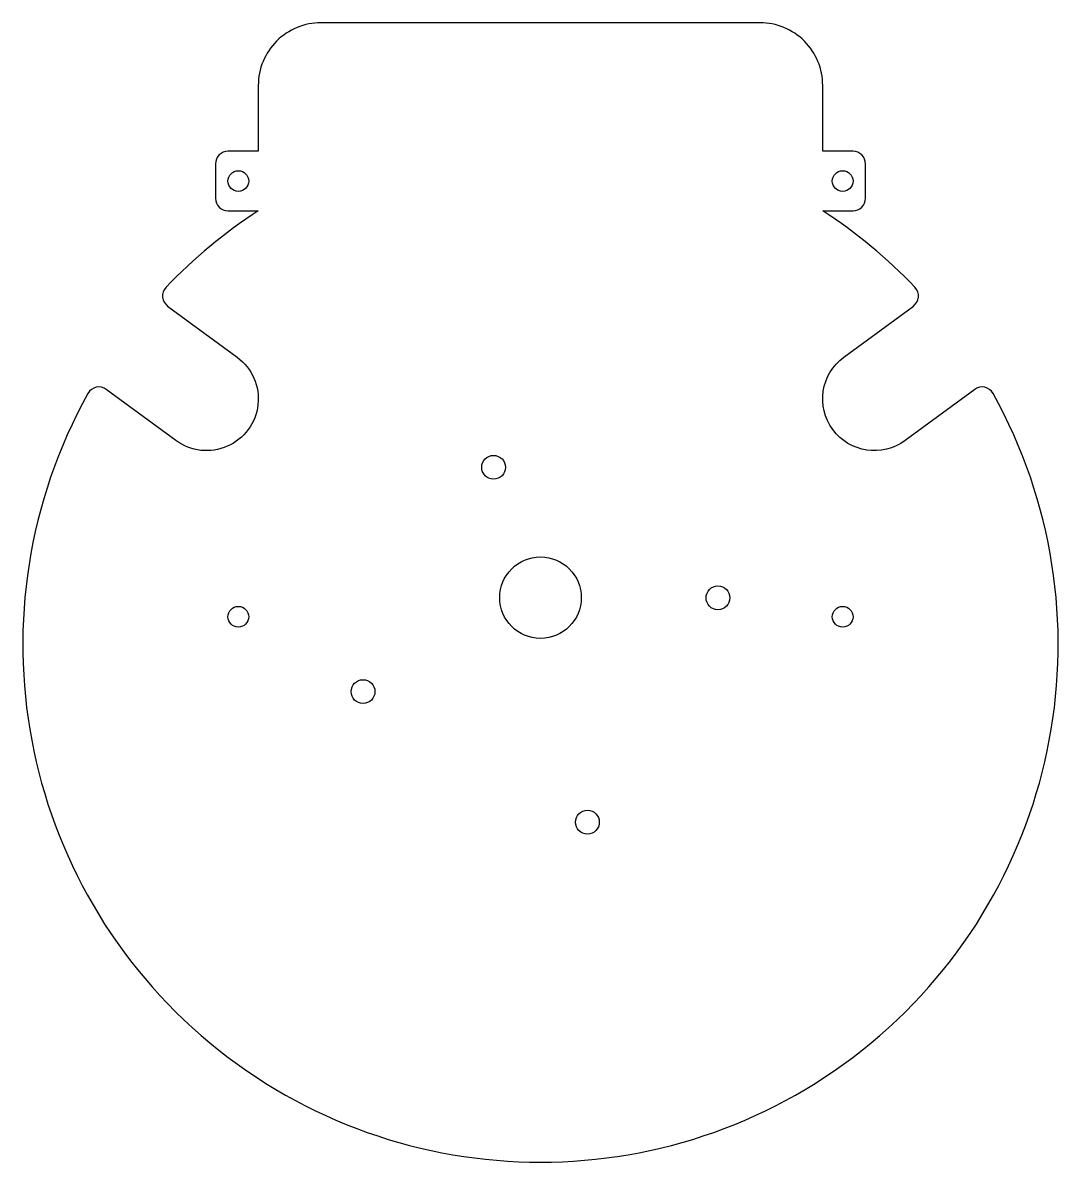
# Model space of a CAD drawing. Header units: millimetres. Extents: x -83 to 83, y -91 to 91.
import ezdxf

# ---------------------------------------------------------------- set-up
doc = ezdxf.new("R2010")
doc.units = ezdxf.units.MM

msp = doc.modelspace()

# ---------------------------------------------------------------- linework, layer by layer
msp.add_lwpolyline([(59.45, 45.69, 0.452099), (59.71, 48.68, 0.058068), (45, 60.88), (49.83, 60.88, 0.414214), (51.83, 62.88), (51.83, 68.38, 0.414214), (49.83, 70.38), (45, 70.38), (45, 80.88, 0.414214), (35, 90.88), (-35, 90.88, 0.414214), (-45, 80.88), (-45, 70.38), (-49.83, 70.38, 0.414214), (-51.83, 68.38), (-51.83, 62.88, 0.414214), (-49.83, 60.88), (-45, 60.88, 0.058068), (-59.71, 48.68, 0.452099), (-59.45, 45.69), (-48.36, 37.52, -1), (-58.14, 24.23), (-69.23, 32.4, 0.452099), (-72.16, 31.76, 1.69943), (72.16, 31.76, 0.452099), (69.23, 32.4), (58.14, 24.23, -1), (48.36, 37.52)], format="xyb", close=True)
for centre, radius in [((-48.18, 65.63), 1.65), ((48.18, 65.63), 1.65), ((-7.48, 19.97), 1.9), ((0, -0.83), 6.5), ((28.3, -0.85), 1.9), ((-48.18, -3.87), 1.65), ((48.18, -3.87), 1.65), ((-28.3, -15.81), 1.9), ((7.48, -36.63), 1.9)]:
    msp.add_circle(centre, radius)

doc.saveas('drawing.dxf')
